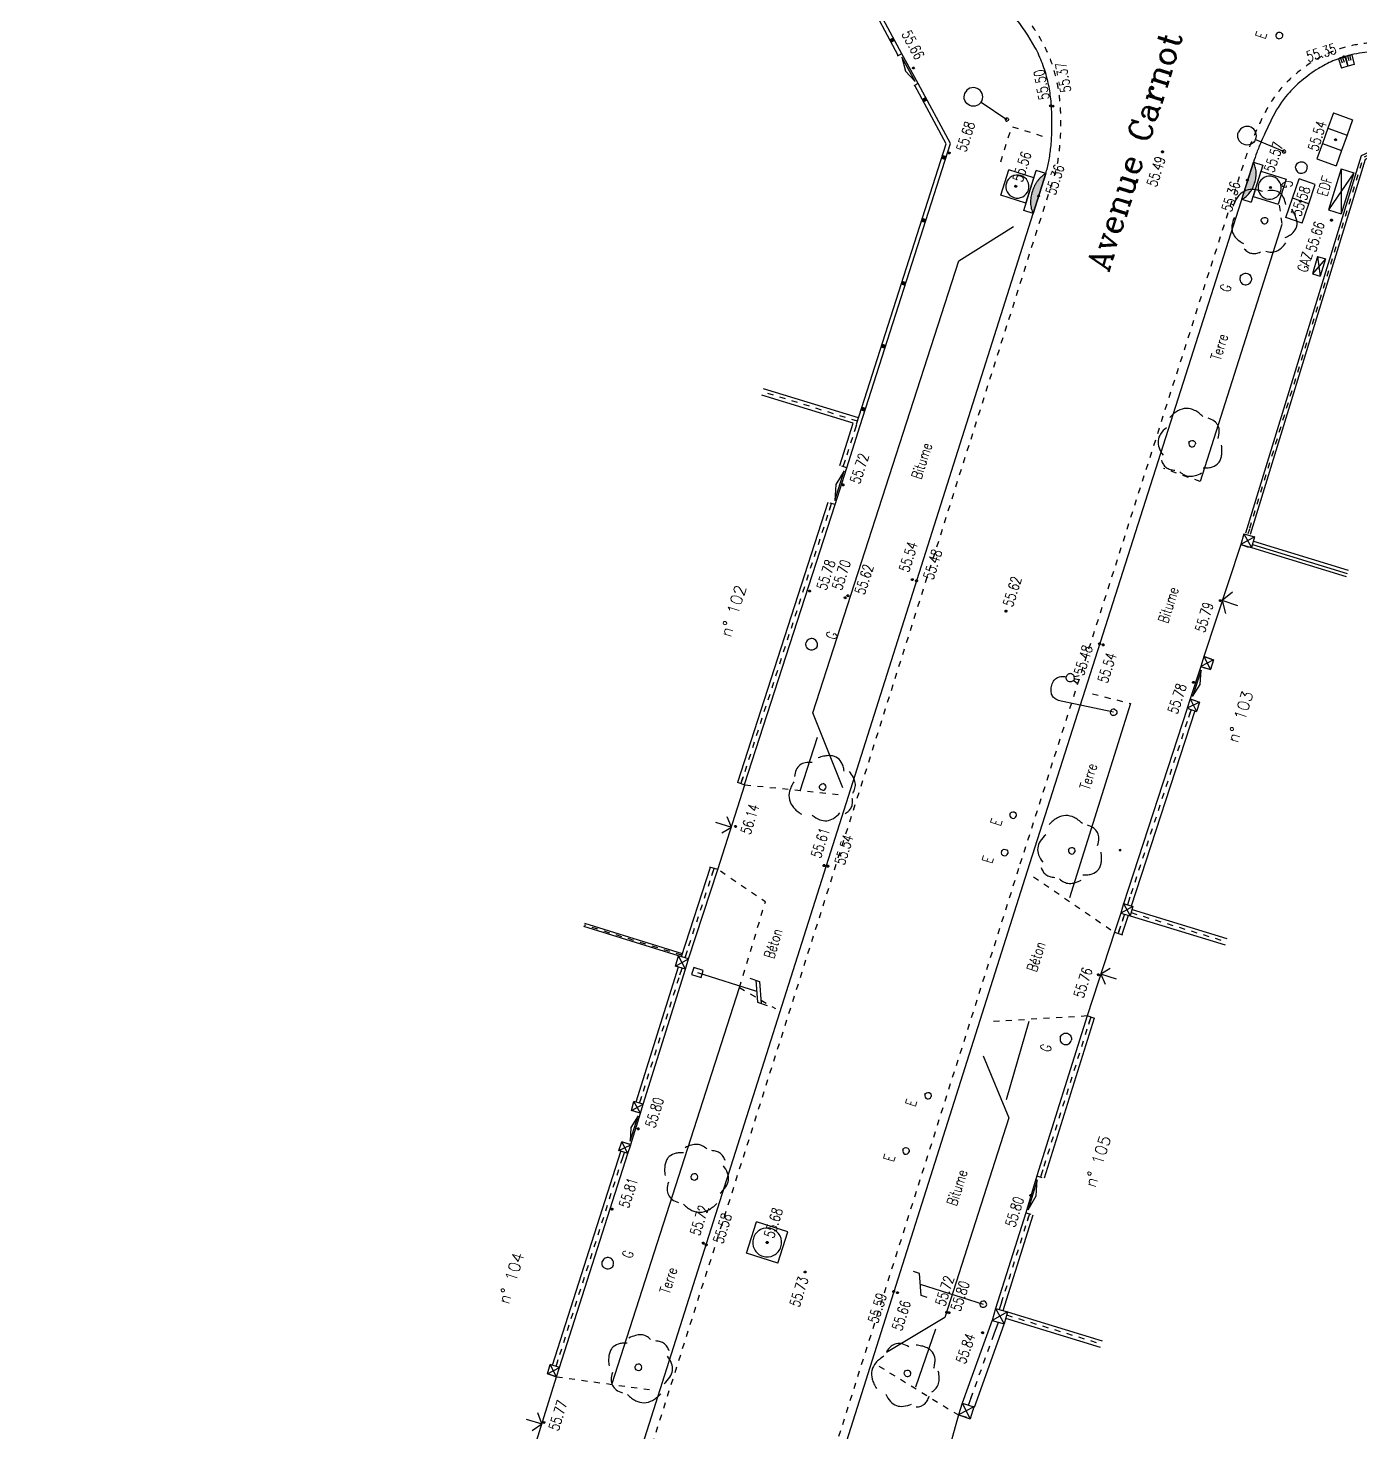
# Model space of a CAD drawing. Extents: x 661843 to 662062, y 6866352 to 6866909.
# Drawn here: x 661880.6 to 661920.9, y 6866502.56 to 6866545.06 of the extents above; entities that cross this region are included whole.
import ezdxf
from ezdxf.enums import TextEntityAlignment as Align

# ---------------------------------------------------------------- set-up
doc = ezdxf.new("R2010")
doc.units = 0
for name, pattern in [('CONTINU', [0]), ('JSI_TCO', [1, 0.5, 0.5]), ('JSI_TIC', [0.2, 0.08, 0.01, -0.1, 0.01])]:
    doc.linetypes.add(name, pattern=pattern)
doc.layers.get('0').update_dxf_attribs({"linetype": 'CONTINUOUS'})
for name, color, linetype in [('ALTI', 140, 'CONTINUOUS'), ('BORDURE', 7, 'CONTINU'), ('GEO_ALTI-PIC', 7, 'CONTINUOUS'), ('GEO_ALTICOT', 7, 'CONTINUOUS'), ('LIMITE', 7, 'CONTINUOUS'), ('OBJASS', 22, 'CONTINUOUS'), ('OBJDIVERS', 104, 'CONTINUOUS'), ('OBJEAU', 4, 'CONTINUOUS'), ('OBJEDF', 240, 'CONTINUOUS'), ('OBJEP', 220, 'CONTINUOUS'), ('OBJGAZ', 30, 'CONTINUOUS'), ('OBJTELECOM', 3, 'CONTINUOUS'), ('SIGNAL', 6, 'CONTINUOUS'), ('TEXTE', 7, 'CONTINUOUS'), ('VEGETATION', 3, 'CONTINUOUS'), ('VOIRIE', 7, 'CONTINUOUS')]:
    doc.layers.add(name, color=color, linetype=linetype)
doc.styles.add('5-2', font='romand.shx', dxfattribs={"height": 0.35})
doc.styles.add('7-2', font='romanc.shx', dxfattribs={"height": 0.7})
doc.styles.add('ROMANS', font='romans.shx', dxfattribs={"width": 0.95, "oblique": 13.5, "height": 5})
doc.styles.get("Standard").update_dxf_attribs({"font": 'romans.shx'})
doc.linetypes.add('JSI_MUD', pattern='A,0.0001,[130,jsi_form.shx,S=0.5,R=0,X=0.875,Y=0],-0.75', length=0.7501)
doc.linetypes.add('JSI_MUG', pattern='A,0.0001,[130,jsi_form.shx,S=0.5,R=0,X=-0.125,Y=0],-0.75', length=0.7501)
doc.linetypes.add('JSI_MUR', pattern='A,1e-06,-0.5,[130,jsi_form.shx,S=0.7,R=315,X=0.05,Y=0],-0.5', length=1.000001)

# ---------------------------------------------------------------- blocks, each defined once
blk = doc.blocks.new('PTTOPO')
at = {"color": 0, "const_width": 0.04}
blk.add_lwpolyline([(0, 0.02, 1), (0, -0.02, 1)], format="xyb", close=True, dxfattribs=at)
at = {"color": 0}
blk.add_point((0, 0), dxfattribs=at)
at = {"layer": 'GEO_ALTICOT', "style": 'ROMANS', "oblique": 13.5, "width": 0.95}
blk.add_attdef('ALT', text='', height=0.28, dxfattribs=at).set_placement((0.1, -0.1), align=Align.TOP_LEFT)
blk = doc.blocks.new('$B_200')
at = {"color": 0, "linetype": 'BYBLOCK', "flags": 128}
for points in [[(0, -0.5, -0.414214), (-0.5, 0, -0.414214), (0, 0.5)], [(0, -0.5, 0.414214), (0.5, 0, 0.414214), (0, 0.5)]]:
    blk.add_lwpolyline(points, format="xyb", dxfattribs=at)
blk = doc.blocks.new('$B_220')
at = {"color": 0, "linetype": 'BYBLOCK', "flags": 128}
for points in [[(0.297, 0.272, 0.039633), (0.273, 0.344, 0.053426), (0.241, 0.401, 0.147584), (0.154, 0.47, 0.071882), (0.099, 0.483, 0.058066), (0.036, 0.48, 0.043501), (-0.035, 0.463, 0.032041), (-0.113, 0.431)], [(-0.195, 0.351, 0.077685), (-0.303, 0.336, 0.115926), (-0.379, 0.292, 0.119307), (-0.426, 0.217, 0.082378), (-0.441, 0.113)], [(0.461, -0.046, 0.087593), (0.487, 0.033, 0.096392), (0.482, 0.113, 0.080457), (0.446, 0.192, 0.056881), (0.379, 0.272)], [(-0.441, 0.033, 0.03619), (-0.474, -0.044, 0.046233), (-0.492, -0.116, 0.121403), (-0.482, -0.245, 0.119181), (-0.41, -0.354, 0.044648), (-0.351, -0.401, 0.034835), (-0.277, -0.443)], [(0.379, -0.364, 0.076898), (0.431, -0.319, 0.090424), (0.461, -0.265, 0.083207), (0.472, -0.2, 0.062964), (0.461, -0.126)], [(-0.113, -0.443, 0.078382), (0.005, -0.498, 0.113914), (0.113, -0.503, 0.115194), (0.21, -0.458, 0.080222), (0.297, -0.364)]]:
    blk.add_lwpolyline(points, format="xyb", dxfattribs=at)
blk = doc.blocks.new('$B_100')
at = {"color": 0, "linetype": 'BYBLOCK', "flags": 128}
for points in [[(0, 0.625, -0.4142136), (-0.1875, 0.8125, -0.4142136), (0, 1)], [(0, 0.625, 0.4142136), (0.1875, 0.8125, 0.4142136), (0, 1)]]:
    blk.add_lwpolyline(points, format="xyb", dxfattribs=at)
blk.add_lwpolyline([(0, 0.625), (0, 0)], dxfattribs=at)
blk = doc.blocks.new('$B_136')
at = {"color": 0, "linetype": 'BYBLOCK', "flags": 128}
for points in [[(-0.156, 0.844), (-0.156, 0.938), (0.156, 1.062), (0.156, 1.156)], [(0, 0), (0, 1)]]:
    blk.add_lwpolyline(points, dxfattribs=at)
blk = doc.blocks.new('$B_030')
at = {"color": 0, "linetype": 'BYBLOCK', "flags": 128}
for points in [[(0, 0), (0, 1)], [(0, 1), (1, 1)], [(0, 1), (1, 0)], [(0, 0), (1, 1)], [(1, 0), (1, 1)], [(0, 0), (1, 0)]]:
    blk.add_lwpolyline(points, dxfattribs=at)
blk = doc.blocks.new('$B_130')
at = {"color": 0, "linetype": 'BYBLOCK', "flags": 128}
for points in [[(0, 0), (0, 0.812, -0.08), (0.012, 0.895, -0.117647), (0.047, 0.953, -0.117647), (0.105, 0.988, -0.08), (0.188, 1, -0.08), (0.27, 0.988, -0.117647), (0.328, 0.953, -0.117647), (0.363, 0.895, -0.08), (0.375, 0.812)], [(0.375, 0.688, -0.414214), (0.312, 0.75, -0.414214), (0.375, 0.812)], [(0.375, 0.688, 0.414214), (0.438, 0.75, 0.414214), (0.375, 0.812)]]:
    blk.add_lwpolyline(points, format="xyb", dxfattribs=at)
for points in [[(0.344, 0.688), (0.312, 0.625)], [(0.375, 0.688), (0.375, 0.625)], [(0.406, 0.688), (0.438, 0.625)]]:
    blk.add_lwpolyline(points, dxfattribs=at)
blk = doc.blocks.new('$B_137')
at = {"color": 0, "linetype": 'BYBLOCK', "flags": 128}
for points in [[(-0.156, 0.875), (0.156, 1), (0.156, 1.156)], [(-0.156, 0.781), (-0.156, 0.938), (0.156, 1.062)], [(0, 0), (0, 0.938)]]:
    blk.add_lwpolyline(points, dxfattribs=at)
blk.add_lwpolyline([(-0.055, -0.075), (0.055, -0.075), (0.055, 0.075), (-0.055, 0.075)], close=True)
blk = doc.blocks.new('$B_021')
at = {"color": 0, "linetype": 'BYBLOCK', "flags": 128}
for points in [[(0, 0), (0, 1)], [(0, 1), (1, 1)], [(0, 0), (1, 0)], [(0.34, 0), (0.34, 0.5)], [(0.66, 0), (0.66, 0.5)], [(1, 0), (1, 1)]]:
    blk.add_lwpolyline(points, dxfattribs=at)
blk = doc.blocks.new('$B_001')
at = {"color": 0, "linetype": 'BYBLOCK', "flags": 128}
for points in [[(0, 0), (0, 1)], [(0, 1), (1, 1)], [(1, 0), (1, 1)], [(0, 0), (1, 0)]]:
    blk.add_lwpolyline(points, dxfattribs=at)
blk = doc.blocks.new('$B_020')
at = {"color": 0, "linetype": 'BYBLOCK', "flags": 128}
for points in [[(0, 0), (0, 1)], [(0, 1), (1, 1)], [(1, 0), (1, 1)], [(0, 0), (1, 0)]]:
    blk.add_lwpolyline(points, dxfattribs=at)
for points in [[(0.5, 0.0625, -0.4142136), (0.0625, 0.5, -0.4142136), (0.5, 0.9375)], [(0.5, 0.0625, 0.4142136), (0.9375, 0.5, 0.4142136), (0.5, 0.9375)]]:
    blk.add_lwpolyline(points, format="xyb", dxfattribs=at)
blk = doc.blocks.new('$B_022')
at = {"linetype": 'CONTINUOUS'}
blk.add_hatch(color=0, dxfattribs=at).paths.add_polyline_path([(0, 0, -0.003152), (0.012, 0.046, -0.003339), (0.024, 0.091, -0.003542), (0.036, 0.134, -0.003763), (0.049, 0.176, -0.004003), (0.062, 0.216, -0.004264), (0.075, 0.255, -0.004549), (0.088, 0.292, -0.00486), (0.102, 0.328, -0.005201), (0.115, 0.363, -0.005573), (0.129, 0.396, -0.005981), (0.144, 0.427, -0.006428), (0.158, 0.457, -0.006917), (0.173, 0.486, -0.007452), (0.188, 0.513, -0.008037), (0.203, 0.538, -0.008675), (0.219, 0.562, -0.009368), (0.234, 0.585, -0.010119), (0.25, 0.606, -0.010926), (0.267, 0.626, -0.011786), (0.283, 0.645, -0.012694), (0.3, 0.661, -0.013638), (0.317, 0.677, -0.0146), (0.334, 0.691, -0.015558), (0.352, 0.703, -0.016481), (0.369, 0.714, -0.017333), (0.387, 0.724, -0.018074), (0.405, 0.732, -0.018665), (0.424, 0.738, -0.038382), (0.461, 0.747, -0.038235), (0.5, 0.75, -0.038235), (0.539, 0.747, -0.038382), (0.576, 0.738, -0.018665), (0.595, 0.732, -0.018074), (0.613, 0.724, -0.017333), (0.631, 0.714, -0.016481), (0.648, 0.703, -0.015558), (0.666, 0.691, -0.0146), (0.683, 0.677, -0.013638), (0.7, 0.661, -0.012694), (0.717, 0.645, -0.011786), (0.733, 0.626, -0.010926), (0.75, 0.606, -0.010119), (0.766, 0.585, -0.009368), (0.781, 0.562, -0.008675), (0.797, 0.538, -0.008037), (0.812, 0.513, -0.007452), (0.827, 0.486, -0.006917), (0.842, 0.457, -0.006428), (0.856, 0.427, -0.005981), (0.871, 0.396, -0.005573), (0.885, 0.363, -0.005201), (0.898, 0.328, -0.00486), (0.912, 0.292, -0.004549), (0.925, 0.255, -0.004264), (0.938, 0.216, -0.004003), (0.951, 0.176, -0.003763), (0.964, 0.134, -0.003542), (0.976, 0.091, -0.003339), (0.988, 0.046, -0.003152), (1, 0)])
at = {"color": 0, "linetype": 'BYBLOCK', "flags": 128}
for points in [[(0, 0), (0, 1)], [(0, 1), (1, 1)], [(1, 0), (1, 1)]]:
    blk.add_lwpolyline(points, dxfattribs=at)
blk.add_lwpolyline([(0, 0, -0.03104), (0.102, 0.328, -0.02309), (0.158, 0.457, -0.030952), (0.219, 0.562, -0.042061), (0.283, 0.645, -0.056471), (0.352, 0.703, -0.151134), (0.5, 0.75, -0.151134), (0.648, 0.703, -0.056471), (0.717, 0.645, -0.042061), (0.781, 0.562, -0.030952), (0.842, 0.457, -0.02309), (0.898, 0.328, -0.03104), (1, 0)], format="xyb", close=True, dxfattribs=at)
blk = doc.blocks.new('$B_028')
at = {"color": 0, "linetype": 'BYBLOCK', "flags": 128}
for points in [[(0, 0.5), (0, -0.5), (0.094, -0.062)], [(-0.5, -0.5), (-0.5, 0)], [(0.5, 0), (0.5, -0.5)], [(-0.094, -0.062), (0, -0.5)], [(-0.5, -0.5), (0.5, -0.5)]]:
    blk.add_lwpolyline(points, dxfattribs=at)
blk = doc.blocks.new('$B_027')
at = {"color": 0, "linetype": 'BYBLOCK', "flags": 128}
for points in [[(-0.5, -0.5), (0.5, -0.5), (0.5, -0.188)], [(-0.5, -0.5), (-0.5, -0.188)]]:
    blk.add_lwpolyline(points, dxfattribs=at)
blk.add_lwpolyline([(-0.406, -0.406), (0.406, -0.406), (0, -0.188)], close=True, dxfattribs=at)
blk = doc.blocks.new('$B_210')
at = {"linetype": 'CONTINUOUS'}
blk.add_hatch(color=0, dxfattribs=at).paths.add_polyline_path([(0, -0.5, -1), (0, 0.5, -1)])
at = {"color": 0, "linetype": 'BYBLOCK', "flags": 128}
blk.add_lwpolyline([(0, -0.5, -1), (0, 0.5, -1)], format="xyb", close=True, dxfattribs=at)
blk = doc.blocks.new('GEOCARR1')
at = {"const_width": 1}
blk.add_lwpolyline([(0, 0), (0, 1)], dxfattribs=at)

msp = doc.modelspace()

# ---------------------------------------------------------------- linework, layer by layer
at = {"layer": 'BORDURE', "linetype": 'JSI_TCO', "ltscale": 2, "elevation": 57.333, "flags": 128}
for points in [[(661873.284, 6866420.403), (661876.968, 6866432.104), (661884.421, 6866455.611), (661886.063, 6866460.763), (661891.968, 6866479.359), (661905.43, 6866521.805), (661911.016, 6866539.446), (661911.398, 6866540.649, 0.028949), (661911.49, 6866541.018, 0.022625), (661911.552, 6866541.445, 0.017901), (661911.582, 6866541.928, 0.01438), (661911.581, 6866542.468, 0.023859), (661911.543, 6866542.974, 0.026093), (661911.459, 6866543.452, 0.033463), (661911.298, 6866543.982, 0.035211), (661911.071, 6866544.473, 0.044825), (661910.434, 6866545.419, 0.031728), (661909.86, 6866546.04, 0.020083), (661909.5, 6866546.357, 0.025489), (661909.157, 6866546.608, 0.032621), (661908.83, 6866546.794, 0.041564), (661908.52, 6866546.914), (661890.814, 6866552.024)], [(661921.949, 6866544.347, 0.036392), (661921.223, 6866544.337, 0.042458), (661920.561, 6866544.223, 0.036624), (661920.087, 6866544.06, 0.038225), (661919.652, 6866543.832, 0.035129), (661919.141, 6866543.463, 0.040111), (661918.72, 6866543.05, 0.062425), (661918.281, 6866542.393, 0.014548), (661917.919, 6866541.62, 0.010366), (661917.784, 6866541.288, 0.013604), (661917.68, 6866540.993), (661910.834, 6866519.531)]]:
    msp.add_lwpolyline(points, format="xyb", dxfattribs=at)
for points in [[(661905.262, 6866522.056), (661904.345, 6866524.322), (661908.765, 6866538.005), (661910.427, 6866539.048)], [(661918.545, 6866539.107), (661916.074, 6866531.327)], [(661913.958, 6866524.613), (661912.113, 6866518.727)], [(661903.969, 6866521.965), (661904.491, 6866523.586)], [(661910.834, 6866519.531), (661893.713, 6866465.482), (661881.4, 6866426.672)], [(661898.269, 6866503.997), (661902.126, 6866516.012)], [(661910.881, 6866514.978), (661910.198, 6866512.615)], [(661909.509, 6866513.942), (661910.285, 6866512.067), (661908.349, 6866506.027), (661906.575, 6866504.958)], [(661908.063, 6866505.671), (661907.458, 6866503.912)]]:
    msp.add_lwpolyline(points, dxfattribs=at)
at = {"layer": 'LIMITE', "linetype": 'JSI_MUD', "ltscale": 0.22}
for p, q in [((661905.611, 6866532.848, 113.044), (661905.678, 6866533.058, 113.046)), ((661904.851, 6866530.457, 113.053), (661904.918, 6866530.666, 113.053)), ((661900.329, 6866516.391, 113.159), (661900.395, 6866516.6, 113.161)), ((661898.579, 6866510.808, 113.133), (661898.646, 6866511.018, 113.133))]:
    msp.add_line(p, q, dxfattribs=at)
at = {"layer": 'LIMITE', "linetype": 'JSI_MUG', "ltscale": 0.22}
for p, q in [((661905.269, 6866531.78, 113.034), (661905.336, 6866531.989, 113.036)), ((661902.181, 6866522.193, 113.034), (661902.248, 6866522.402, 113.034)), ((661899.108, 6866512.514, 113.129), (661899.174, 6866512.724, 113.131)), ((661896.58, 6866504.542, 113.123), (661896.647, 6866504.752, 113.123))]:
    msp.add_line(p, q, dxfattribs=at)
at = {"layer": 'LIMITE', "linetype": 'JSI_MUD', "ltscale": 0.15}
msp.add_line((661917.559, 6866529.887, 113.274), (661917.515, 6866529.744, 113.278), dxfattribs=at)
at = {"layer": 'LIMITE', "linetype": 'JSI_MUG', "ltscale": 0.25}
msp.add_line((661915.795, 6866524.425, 113.052), (661915.718, 6866524.187, 113.054), dxfattribs=at)
at = {"layer": 'LIMITE', "linetype": 'JSI_MUD', "ltscale": 0.23}
for p, q in [((661901.293, 6866519.4, 113.089), (661901.364, 6866519.619, 113.086)), ((661913.659, 6866517.868, 113.101), (661913.588, 6866517.65, 113.093)), ((661911.308, 6866510.495, 113.137), (661911.239, 6866510.275, 113.138)), ((661910.057, 6866506.481, 113.169), (661909.988, 6866506.262, 113.171))]:
    msp.add_line(p, q, dxfattribs=at)
at = {"layer": 'LIMITE', "linetype": 'JSI_MUD', "ltscale": 0.25}
msp.add_line((661913.945, 6866518.748, 113.103), (661913.868, 6866518.51, 113.106), dxfattribs=at)
at = {"layer": 'LIMITE', "linetype": 'JSI_MUG', "ltscale": 0.23}
for p, q in [((661913.778, 6866518.231, 113.114), (661913.706, 6866518.012, 113.106)), ((661900.483, 6866516.911, 113.126), (661900.554, 6866517.13, 113.123)), ((661912.759, 6866515.115, 113.096), (661912.69, 6866514.896, 113.098)), ((661910.902, 6866509.16, 113.143), (661910.833, 6866508.941, 113.145))]:
    msp.add_line(p, q, dxfattribs=at)
at = {"layer": 'LIMITE', "linetype": 'JSI_MUG', "ltscale": 0.38}
msp.add_line((661909.955, 6866505.872, 113.181), (661909.826, 6866505.515, 113.179), dxfattribs=at)
at = {"layer": 'LIMITE', "linetype": 'JSI_MUD', "ltscale": 0.38}
msp.add_line((661909.178, 6866503.72, 113.168), (661909.049, 6866503.362, 113.166), dxfattribs=at)
at = {"layer": 'LIMITE', "linetype": 'CONTINUOUS', "ltscale": 2, "elevation": 57.333, "flags": 128}
for points in [[(661907.041, 6866544.28), (661906.057, 6866546.125), (661905.808, 6866546.225)], [(661905.783, 6866533.024), (661908.512, 6866541.56), (661907.539, 6866543.379)]]:
    msp.add_lwpolyline(points, dxfattribs=at)
at = {"layer": 'LIMITE', "ltscale": 2, "elevation": 57.333, "flags": 128}
for points in [[(661906.935, 6866544.224), (661905.972, 6866546.03), (661905.763, 6866546.114)], [(661905.669, 6866533.061), (661908.383, 6866541.548), (661907.433, 6866543.322)]]:
    msp.add_lwpolyline(points, dxfattribs=at)
at = {"layer": 'LIMITE', "linetype": 'JSI_TCO', "ltscale": 2, "elevation": 57.333, "flags": 128}
for points in [[(661924.734, 6866541.957), (661923.473, 6866542.353), (661920.942, 6866541.187), (661917.443, 6866529.766)], [(661924.689, 6866541.814), (661923.483, 6866542.193), (661921.066, 6866541.079), (661917.587, 6866529.722)], [(661905.164, 6866531.813), (661905.574, 6866533.091)], [(661905.374, 6866531.746), (661905.783, 6866533.024)], [(661902.076, 6866522.227), (661904.814, 6866530.7)], [(661902.285, 6866522.159), (661905.023, 6866530.632)], [(661915.676, 6866524.463), (661913.749, 6866518.549)], [(661915.914, 6866524.386), (661913.986, 6866518.471)], [(661900.374, 6866516.947), (661901.255, 6866519.654)], [(661900.592, 6866516.876), (661901.474, 6866519.583)], [(661913.668, 6866518.267), (661913.478, 6866517.686)], [(661913.887, 6866518.195), (661913.697, 6866517.614)], [(661899.003, 6866512.547), (661900.29, 6866516.634)], [(661899.213, 6866512.481), (661900.5, 6866516.567)], [(661912.649, 6866515.15), (661911.129, 6866510.31)], [(661912.868, 6866515.081), (661911.348, 6866510.241)], [(661896.475, 6866504.576), (661898.541, 6866511.051)], [(661896.685, 6866504.509), (661898.75, 6866510.984)], [(661910.793, 6866509.195), (661909.878, 6866506.296)], [(661911.012, 6866509.125), (661910.097, 6866506.227)], [(661909.776, 6866505.937), (661908.87, 6866503.427)], [(661910.134, 6866505.808), (661909.228, 6866503.298)]]:
    msp.add_lwpolyline(points, dxfattribs=at)
at = {"layer": 'LIMITE', "linetype": 'JSI_TIC', "ltscale": 2, "elevation": 57.333, "flags": 128}
for points in [[(661924.711, 6866541.885), (661923.478, 6866542.273), (661921.004, 6866541.133), (661917.515, 6866529.744)], [(661905.698, 6866533.157), (661902.832, 6866534.043)], [(661905.269, 6866531.78), (661905.678, 6866533.058)], [(661902.181, 6866522.193), (661904.918, 6866530.666)], [(661915.795, 6866524.425), (661913.868, 6866518.51)], [(661900.483, 6866516.911), (661901.364, 6866519.619)], [(661913.778, 6866518.231), (661913.588, 6866517.65)], [(661913.983, 6866518.279), (661916.852, 6866517.402)], [(661900.387, 6866516.988), (661897.433, 6866517.902)], [(661899.108, 6866512.514), (661900.395, 6866516.6)], [(661912.759, 6866515.115), (661911.239, 6866510.275)], [(661896.58, 6866504.542), (661898.646, 6866511.018)], [(661910.902, 6866509.16), (661909.988, 6866506.262)], [(661909.955, 6866505.872), (661909.049, 6866503.362)], [(661910.208, 6866506.099), (661913.077, 6866505.222)]]:
    msp.add_lwpolyline(points, dxfattribs=at)
at = {"layer": 'LIMITE', "elevation": 57.333, "flags": 128}
for points in [[(661905.574, 6866533.091), (661902.803, 6866533.947)], [(661905.728, 6866533.252), (661902.862, 6866534.138)], [(661917.622, 6866529.327), (661920.491, 6866528.451)], [(661917.68, 6866529.519), (661920.549, 6866528.642)], [(661913.954, 6866518.183), (661916.823, 6866517.306)], [(661914.012, 6866518.374), (661916.881, 6866517.497)], [(661900.284, 6866516.968), (661897.418, 6866517.854)], [(661900.403, 6866517.036), (661897.448, 6866517.95)], [(661910.179, 6866506.003), (661913.048, 6866505.126)], [(661910.237, 6866506.194), (661913.106, 6866505.318)]]:
    msp.add_lwpolyline(points, dxfattribs=at)
at = {"layer": 'LIMITE', "linetype": 'JSI_MUR', "ltscale": 0.2, "elevation": 57.333, "flags": 128}
msp.add_lwpolyline([(661917.651, 6866529.423), (661920.52, 6866528.546)], dxfattribs=at)
at = {"layer": 'VOIRIE', "linetype": 'JSI_TIC', "ltscale": 2, "elevation": 57.333, "flags": 128}
for points in [[(661873.542, 6866420.322), (661877.226, 6866432.022), (661884.678, 6866455.529), (661886.321, 6866460.681), (661892.226, 6866479.277), (661905.688, 6866521.724), (661911.273, 6866539.365), (661911.655, 6866540.567, 0.028529), (661911.754, 6866540.958, 0.022609), (661911.819, 6866541.407, 0.018086), (661911.852, 6866541.913, 0.014656), (661911.851, 6866542.476, 0.023976), (661911.811, 6866543.009, 0.026092), (661911.721, 6866543.513, 0.033534), (661911.55, 6866544.079, 0.035162), (661911.308, 6866544.603, 0.044895), (661910.643, 6866545.59, 0.031859), (661910.046, 6866546.235, 0.020254), (661909.668, 6866546.568, 0.025386), (661909.305, 6866546.834, 0.03313), (661908.943, 6866547.04, 0.041214), (661908.595, 6866547.174), (661890.889, 6866552.284)], [(661921.964, 6866544.617, 0.036573), (661921.196, 6866544.606, 0.042288), (661920.492, 6866544.484, 0.03672), (661919.979, 6866544.307, 0.038204), (661919.509, 6866544.061, 0.035308), (661918.965, 6866543.668, 0.039974), (661918.516, 6866543.226, 0.062407), (661918.039, 6866542.514, 0.0147), (661917.668, 6866541.721, 0.010379), (661917.53, 6866541.38, 0.01351), (661917.423, 6866541.075), (661910.577, 6866519.613)]]:
    msp.add_lwpolyline(points, format="xyb", dxfattribs=at)
for points in [[(661910.034, 6866541.004), (661910.374, 6866542.075), (661911.395, 6866541.751)], [(661918.462, 6866539.691), (661918.545, 6866539.107)], [(661916.074, 6866531.327), (661914.963, 6866531.724)], [(661912.812, 6866524.903), (661913.958, 6866524.613)], [(661902.295, 6866522.15), (661905.198, 6866521.848)], [(661910.576, 6866519.613), (661893.455, 6866465.563), (661881.143, 6866426.754)], [(661902.131, 6866516.008), (661902.915, 6866518.605), (661901.474, 6866519.583)], [(661911.027, 6866519.364), (661913.478, 6866517.686)], [(661902.126, 6866516.012), (661903.219, 6866515.379)], [(661912.649, 6866515.15), (661909.646, 6866514.971)], [(661906.351, 6866504.551), (661908.756, 6866503.071)], [(661896.597, 6866504.229), (661899.484, 6866503.828)]]:
    msp.add_lwpolyline(points, dxfattribs=at)

# ---------------------------------------------------------------- block references
at = {"layer": 'ALTI', "linetype": 'CONTINUOUS'}
for p, xscale, yscale, rotation in [((661920.424, 6866544.191, 57.333), 0.060000000082958, 0.060000000082958, 197.1141468916674), ((661907.394, 6866543.848, 57.333), 0.0600000001987634, 0.0600000001987634, 118.1462699554946), ((661911.543, 6866542.705, 57.333), 0.0599999998859803, 0.0599999998859803, 94.12555716700246), ((661911.613, 6866542.691, 57.333), 0.060000000021863, 0.060000000021863, 93.92784695313199), ((661920.168, 6866541.675, 57.333), 0.0599999998714026, 0.0599999998714026, 252.9674228571953), ((661908.479, 6866541.275, 57.333), 0.0599999995971395, 0.0599999995971395, 72.26792389481471), ((661914.928, 6866541.309, 57.333), 0.0600000002976331, 0.0600000002976331, 252.3068464755164), ((661910.49, 6866540.266, 57.333), 0.0600000004262072, 0.0600000004262072, 72.38652341682277), ((661917.498, 6866540.453, 57.333), 0.0600000002976331, 0.0600000002976331, 252.3068464755164), ((661918.2, 6866540.23, 57.333), 0.0599999997870619, 0.0599999997870619, 278.096788251434), ((661911.185, 6866539.972, 57.333), 0.0600000004262072, 0.0600000004262072, 72.38652341682277), ((661919.106, 6866539.814, 57.333), 0.0599999997870619, 0.0599999997870619, 278.096788251434), ((661920.042, 6866539.242, 57.333), 0.0599999998714026, 0.0599999998714026, 252.9674228571953), ((661905.266, 6866531.228, 57.333), 0.0600000002149015, 0.0600000002149015, 72.2436258641814), ((661907.359, 6866528.358, 57.333), 0.0599999995633482, 0.0599999995633482, 72.4311695562437), ((661907.486, 6866528.323, 57.333), 0.0599999995633482, 0.0599999995633482, 72.4311695562437), ((661904.251, 6866528.012, 57.333), 0.0599999997362421, 0.0599999997362421, 72.09331312780985), ((661905.407, 6866527.872, 57.333), 0.0600000001104589, 0.0600000001104589, 72.09740824234822), ((661905.326, 6866527.812, 57.333), 0.0600000001104589, 0.0600000001104589, 72.09740824234822), ((661916.68, 6866527.723, 57.333), 0.0599999998714026, 0.0599999998714026, 252.9674228571953), ((661910.195, 6866527.403, 57.333), 0.0599999995633482, 0.0599999995633482, 72.4311695562437), ((661913.027, 6866526.415, 57.333), 0.0600000002976331, 0.0600000002976331, 252.3068464755164), ((661913.138, 6866526.382, 57.333), 0.0600000002976331, 0.0600000002976331, 252.3068464755164), ((661915.87, 6866525.249, 57.333), 0.0600000000551888, 0.0600000000551888, 251.9505453651517), ((661902.011, 6866520.89, 57.333), 0.0600000001240068, 0.0600000001240068, 354.076956990792), ((661904.692, 6866519.702, 57.333), 0.0599999997482003, 0.0599999997482003, 72.40329474870799), ((661904.801, 6866519.686, 57.333), 0.0599999997482003, 0.0599999997482003, 72.40329474870799), ((661912.989, 6866516.399, 57.333), 0.0599999999807695, 0.0599999999807695, 183.4151394291709), ((661899.066, 6866511.732, 57.333), 0.0600000004145527, 0.0600000004145527, 72.51023560830119), ((661910.945, 6866509.72, 57.333), 0.059999999995884, 0.059999999995884, 252.4838718049782), ((661898.272, 6866509.303, 57.333), 0.0600000001164685, 0.0600000001164685, 72.30554487716894), ((661901.033, 6866508.274, 57.333), 0.0599999997482003, 0.0599999997482003, 72.40329474870799), ((661901.122, 6866508.223, 57.333), 0.0599999997482003, 0.0599999997482003, 72.40329474870799), ((661902.969, 6866508.294, 57.333), 0.0599999998009664, 0.0599999998009664, 72.40320927811705), ((661904.117, 6866507.399, 57.333), 0.0600000002881828, 0.0600000002881828, 252.4233613286478), ((661906.796, 6866506.807, 57.333), 0.0600000002881828, 0.0600000002881828, 252.4233613286478), ((661906.91, 6866506.775, 57.333), 0.0600000002881828, 0.0600000002881828, 252.4233613286478), ((661908.399, 6866506.182, 57.333), 0.059999999939441, 0.059999999939441, 252.2327321622319), ((661908.467, 6866506.166, 57.333), 0.059999999939441, 0.059999999939441, 252.2327321622319), ((661909.486, 6866505.562, 57.333), 0.0599999996193372, 0.0599999996193372, 250.1558641718485), ((661896.212, 6866502.844, 57.333), 0.0600000000236974, 0.0600000000236974, 352.0998468748613)]:
    msp.add_blockref('$B_210', p, dxfattribs=dict(at, xscale=xscale, yscale=yscale, rotation=rotation))
at = {"layer": 'GEO_ALTI-PIC'}
msp.add_blockref('PTTOPO', (661913.647, 6866520.17, 55.734), dxfattribs=at)
at = {"layer": 'LIMITE', "ltscale": 2}
for p, xscale, yscale, zscale, rotation in [((661906.806, 6866544.721, 57.333), 0.1199999996113124, 0.1199999996113124, 0.1199999996113124, 118.0754174145068), ((661907.786, 6866542.917, 57.333), 0.1199999996312525, 0.1199999996312525, 0.1199999996312525, 118.1462702142691), ((661908.372, 6866541.121, 57.333), 0.1199999998331622, 0.1199999998331622, 0.1199999998331622, 72.26792440085173), ((661907.763, 6866539.216, 57.333), 0.1199999998331622, 0.1199999998331622, 0.1199999998331622, 72.26792440085173), ((661907.154, 6866537.311, 57.333), 0.1199999998331622, 0.1199999998331622, 0.1199999998331622, 72.26792440085173), ((661906.545, 6866535.406, 57.333), 0.1199999998331622, 0.1199999998331622, 0.1199999998331622, 72.26792440085173), ((661905.935, 6866533.501, 57.333), 0.1199999998331622, 0.1199999998331622, 0.1199999998331622, 72.26792440085173)]:
    msp.add_blockref('GEOCARR1', p, dxfattribs=dict(at, xscale=xscale, yscale=yscale, zscale=zscale, rotation=rotation))
at = {"layer": 'LIMITE', "linetype": 'CONTINUOUS'}
for name, p, xscale, yscale, rotation in [('$B_027', (661907.071, 6866543.709, 57.333), 1.029766852118102, 0.5000000000742785, 118.9243030954708), ('$B_027', (661904.96, 6866531.264, 57.333), 1.167978890799241, 0.5000000000742785, 72.52840206263289), ('$B_030', (661917.396, 6866529.748, 57.333), 0.3374040012470185, 0.3373999995594446, 253.2540052330379), ('$B_028', (661916.976, 6866527.648, 57.333), 3.576436607747128, 0.5000000000742785, 251.7593400898638), ('$B_030', (661916.179, 6866526.028, 57.333), 0.3136982311190079, 0.3136999999040568, 252.7130050329664), ('$B_027', (661916.165, 6866525.16, 57.333), 1.032104030666829, 0.5000000000742785, 252.0864536805657), ('$B_030', (661915.768, 6866524.746, 57.333), 0.2973522150638508, 0.2973999998145371, 251.9614831340462), ('$B_028', (661901.646, 6866520.942, 57.333), 2.694637849866684, 0.5000000000742785, 72.25943872425489), ('$B_030', (661913.752, 6866518.552, 57.333), 0.297674218141775, 0.2976999996331869, 253.6290905625669), ('$B_028', (661913.301, 6866516.34, 57.333), 2.668023407198377, 0.5000000000742785, 251.8880953363281), ('$B_030', (661900.5, 6866516.567, 57.333), 0.321852295034803, 0.3219000002286957, 73.33637624270678), ('$B_027', (661898.748, 6866511.804, 57.333), 0.9951734418775869, 0.5000000000742785, 72.9195340065818), ('$B_030', (661899.134, 6866512.206, 57.333), 0.2866787048564146, 0.2867000003780094, 73.97987609582933), ('$B_030', (661898.75, 6866510.984, 57.333), 0.2851796980622068, 0.2852000003534705, 71.43980684865598), ('$B_027', (661911.2, 6866509.68, 57.333), 1.164840332519816, 0.5000000000742785, 253.2154748695966), ('$B_030', (661909.878, 6866506.296, 57.333), 0.3735043235648461, 0.3734999997973702, 254.1804304107297), ('$B_030', (661896.597, 6866504.229, 57.333), 0.2931627021143999, 0.2931999995566383, 72.68493795653765), ('$B_028', (661895.912, 6866502.875, 57.333), 2.994082837475387, 0.5000000000742785, 72.64669175402425), ('$B_030', (661908.87, 6866503.427, 57.333), 0.3730052679280055, 0.3729999997895164, 252.2547410016406), ('$B_028', (661908.55, 6866501.389, 57.333), 3.353319771168202, 0.5000000000742785, 254.5349376902484)]:
    msp.add_blockref(name, p, dxfattribs=dict(at, xscale=xscale, yscale=yscale, rotation=rotation))
at = {"layer": 'OBJASS', "linetype": 'CONTINUOUS'}
for name, p, xscale, yscale, rotation in [('$B_020', (661910.8, 6866539.757, 57.333), 0.7999797563239214, 0.7999999995604627, 72.39096030262797), ('$B_022', (661911.016, 6866539.446, 57.333), 1.261790208038106, 0.3000000004174739, 72.3865232167948), ('$B_022', (661917.68, 6866540.993, 57.333), 1.174662785913908, 0.3000000004174739, 252.5464116430921), ('$B_020', (661917.911, 6866540.725, 57.333), 0.8000333053830089, 0.7999999995604627, 252.5494496716594)]:
    msp.add_blockref(name, p, dxfattribs=dict(at, xscale=xscale, yscale=yscale, rotation=rotation))
at = {"layer": 'OBJASS', "linetype": 'CONTINUOUS', "xscale": 0.9999874901422258, "rotation": 72.403176935284}
msp.add_blockref('$B_020', (661903.294, 6866507.666, 57.333), dxfattribs=at)
at = {"layer": 'OBJDIVERS', "linetype": 'CONTINUOUS'}
for p, xscale, yscale, rotation in [((661920.103, 6866542.489, 57.333), 0.4932902192493226, 0.6155999997941652, 250.3714368632677), ((661919.937, 6866542.024, 57.333), 0.4933846877165304, 0.6155999997941652, 250.3752458628685), ((661919.771, 6866541.559, 57.333), 0.4932902192493226, 0.6155999997941652, 250.3714368632677), ((661919.354, 6866539.735, 57.333), 0.6187312502440758, 0.516599999982448, 71.08987255661822), ((661919.154, 6866539.149, 57.333), 0.6186363797927229, 0.516599999982448, 71.08694469603276)]:
    msp.add_blockref('$B_001', p, dxfattribs=dict(at, xscale=xscale, yscale=yscale, rotation=rotation))
at = {"layer": 'OBJEAU', "linetype": 'CONTINUOUS'}
for name, p, xscale, yscale, rotation in [('$B_200', (661918.462, 6866544.833, 57.333), 0.199999999825237, 0.199999999825237, 216.3987137356068), ('$B_021', (661920.445, 6866544.19, 57.333), 0.199989199909541, 0.3000000004174739, 198.4250258453908), ('$B_021', (661920.658, 6866544.248, 57.333), 0.1998991746604962, 0.3000000004174739, 194.834415927994), ('$B_200', (661910.408, 6866521.232, 57.333), 0.1999999995840906, 0.1999999995840906, 252.3068462768255), ('$B_200', (661910.152, 6866520.099, 57.333), 0.1999999995840906, 0.1999999995840906, 252.3068462768255), ('$B_200', (661907.835, 6866512.739, 57.333), 0.2000000003804326, 0.2000000003804326, 252.4233612643368), ('$B_200', (661907.169, 6866511.067, 57.333), 0.2000000003804326, 0.2000000003804326, 252.4233612643368)]:
    msp.add_blockref(name, p, dxfattribs=dict(at, xscale=xscale, yscale=yscale, rotation=rotation))
at = {"layer": 'OBJEDF', "linetype": 'CONTINUOUS'}
for name, p, xscale, yscale, rotation in [('$B_030', (661920.338, 6866540.794, 57.333), 1.299956652751101, 0.4000000002458762, 252.9687443125479), ('$B_137', (661900.858, 6866516.463, 57.333), 2.000000000109545, 2.000000000109545, 252.5102355230147)]:
    msp.add_blockref(name, p, dxfattribs=dict(at, xscale=xscale, yscale=yscale, rotation=rotation))
at = {"layer": 'OBJEP', "linetype": 'CONTINUOUS'}
for name, xscale, yscale, rotation in [('$B_130', 2.000000000150528, 2.000000000150528, 77.95822614086732), ('$B_200', 0.1999999999809693, 0.1999999999809693, 165.7942042047986)]:
    msp.add_blockref(name, (661913.451, 6866524.342, 57.333), dxfattribs=dict(at, xscale=xscale, yscale=yscale, rotation=rotation))
at = {"layer": 'OBJGAZ', "linetype": 'CONTINUOUS'}
for name, p, xscale, yscale, rotation in [('$B_200', (661919.134, 6866540.834, 57.333), 0.350000000440067, 0.350000000440067, 278.0967882026326), ('$B_030', (661919.626, 6866538.142, 57.333), 0.5499952091417779, 0.2499999995714944, 252.9654017804174), ('$B_200', (661917.448, 6866537.459, 57.333), 0.3500000000695072, 0.3500000000695072, 252.3792360341405), ('$B_200', (661904.314, 6866526.399, 57.333), 0.3500000000503331, 0.3500000000503331, 72.09331323188418), ('$B_200', (661912.004, 6866514.458, 57.333), 0.3499999998477947, 0.3499999998477947, 252.5660364103146), ('$B_200', (661898.145, 6866507.664, 57.333), 0.3500000002598033, 0.3500000002598033, 72.30554492526821)]:
    msp.add_blockref(name, p, dxfattribs=dict(at, xscale=xscale, yscale=yscale, rotation=rotation))
at = {"layer": 'OBJTELECOM', "linetype": 'CONTINUOUS'}
for name, xscale, yscale, rotation in [('$B_136', 1.999999999675929, 1.999999999675929, 72.48387182194045), ('$B_200', 0.1999999999746006, 0.1999999999746006, 72.48387181557962)]:
    msp.add_blockref(name, (661909.511, 6866506.421, 57.333), dxfattribs=dict(at, xscale=xscale, yscale=yscale, rotation=rotation))
at = {"layer": 'SIGNAL', "linetype": 'CONTINUOUS'}
for name, p, xscale, yscale, rotation in [('$B_100', (661910.22, 6866542.289, 57.333), 1.500000000061199, 1.500000000061199, 55.94803904753851), ('$B_200', (661910.22, 6866542.289, 57.333), 0.1000000000715885, 0.1000000000715885, 207.3938403592094), ('$B_100', (661918.611, 6866541.317, 57.333), 1.500000000394724, 1.500000000394724, 66.82607133071471), ('$B_200', (661918.611, 6866541.317, 57.333), 0.1000000002036589, 0.1000000002036589, 66.82607136453632)]:
    msp.add_blockref(name, p, dxfattribs=dict(at, xscale=xscale, yscale=yscale, rotation=rotation))
at = {"layer": 'VEGETATION', "linetype": 'CONTINUOUS'}
for name, p, xscale, yscale, rotation in [('$B_220', (661918.018, 6866539.227, 57.333), 1.99999999966368, 1.99999999966368, 278.0967882238767), ('$B_200', (661918.018, 6866539.227, 57.333), 0.1999999995975525, 0.1999999995975525, 278.0967882389079), ('$B_220', (661915.826, 6866532.475, 57.333), 1.999999999564936, 1.999999999564936, 252.379236021069), ('$B_200', (661915.826, 6866532.475, 57.333), 0.2000000000699247, 0.2000000000699247, 252.3792360068955), ('$B_220', (661904.65, 6866522.084, 57.333), 2.000000000058417, 2.000000000058417, 354.0769572111516), ('$B_200', (661904.65, 6866522.084, 57.333), 0.2000000000019041, 0.2000000000019041, 354.0769571573874), ('$B_220', (661912.182, 6866520.151, 57.333), 1.999999999970292, 1.999999999970292, 252.5972079229599), ('$B_200', (661912.182, 6866520.151, 57.333), 0.1999999995631287, 0.1999999995631287, 252.5972078735138), ('$B_220', (661900.768, 6866510.274, 57.333), 2.000000000419571, 2.000000000419571, 72.20239862802586), ('$B_200', (661900.768, 6866510.274, 57.333), 0.1999999997474652, 0.1999999997474652, 72.20239862896437), ('$B_220', (661899.073, 6866504.511, 57.333), 2.000000000419571, 2.000000000419571, 72.20239862802586), ('$B_220', (661907.216, 6866504.334, 57.333), 1.999999999919456, 1.999999999919456, 328.4052438237585), ('$B_200', (661899.073, 6866504.511, 57.333), 0.1999999997474652, 0.1999999997474652, 72.20239862896437), ('$B_200', (661907.216, 6866504.334, 57.333), 0.2000000000018616, 0.2000000000018616, 328.4052438255057)]:
    msp.add_blockref(name, p, dxfattribs=dict(at, xscale=xscale, yscale=yscale, rotation=rotation))

# ---------------------------------------------------------------- texts
at = {"layer": 'ALTI', "linetype": 'CONTINUOUS', "width": 0.75}
for s, rotation, p in [('55.66', 298.1463, (661907.46, 6866544.065, 57.333)), ('55.35', 17.1141, (661920.224, 6866544.297, 57.333)), ('55.37', 100.932, (661911.997, 6866544.044, 57.333)), ('55.36', 72.3068, (661917.297, 6866540.349, 57.333)), ('55.66', 72.9674, (661919.842, 6866539.136, 57.333)), ('55.79', 72.9674, (661916.48, 6866527.617, 57.333)), ('55.48', 72.3068, (661912.826, 6866526.311, 57.333)), ('55.78', 71.9505, (661915.668, 6866525.147, 57.333)), ('55.76', 72.1564, (661912.82, 6866516.549, 57.333)), ('55.80', 72.4839, (661910.744, 6866509.616, 57.333)), ('55.72', 72.2327, (661908.634, 6866507.221, 57.333)), ('55.59', 72.4234, (661906.595, 6866506.702, 57.333)), ('55.84', 70.1559, (661909.281, 6866505.465, 57.333))]:
    msp.add_text(s, height=0.32, rotation=rotation, dxfattribs=at).set_placement(p, align=Align.RIGHT)
for s, rotation, p in [('55.50', 100.932, (661911.025, 6866543.762, 57.333)), ('55.54', 72.3068, (661913.241, 6866526.181, 57.333)), ('55.80', 72.2327, (661908.796, 6866507.164, 57.333)), ('55.66', 72.4234, (661907.014, 6866506.574, 57.333))]:
    msp.add_text(s, height=0.32, rotation=rotation, dxfattribs=at).set_placement(p, align=Align.TOP_RIGHT)
for s, rotation, p in [('55.68', 72.2679, (661908.68, 6866541.379, 57.333)), ('55.36', 72.3865, (661911.385, 6866540.076, 57.333)), ('55.72', 72.2436, (661905.467, 6866531.331, 57.333)), ('55.48', 72.4312, (661907.687, 6866528.427, 57.333)), ('55.78', 72.0933, (661904.452, 6866528.115, 57.333)), ('55.62', 72.0974, (661905.608, 6866527.975, 57.333)), ('56.14', 72.6085, (661902.153, 6866520.714, 57.333)), ('55.54', 72.4033, (661905.002, 6866519.79, 57.333)), ('55.80', 72.5102, (661899.266, 6866511.837, 57.333)), ('55.81', 72.3055, (661898.473, 6866509.407, 57.333)), ('55.58', 72.4033, (661901.323, 6866508.327, 57.333)), ('55.77', 72.6085, (661896.348, 6866502.663, 57.333))]:
    msp.add_text(s, height=0.32, rotation=rotation, dxfattribs=at).set_placement(p, align=Align.TOP_LEFT)
for s, rotation, p in [('55.54', 72.9674, (661919.75, 6866542.234, 57.333)), ('55.49', 72.3068, (661914.879, 6866541.157, 57.333)), ('55.73', 72.4234, (661904.069, 6866507.247, 57.333))]:
    msp.add_text(s, height=0.32, rotation=rotation, dxfattribs=at).set_placement(p, align=Align.MIDDLE_RIGHT)
for s, rotation, p in [('55.57', 71.1762, (661918.147, 6866540.71, 57.333)), ('55.56', 72.3865, (661910.538, 6866540.419, 57.333)), ('55.58', 71.1762, (661918.964, 6866539.38, 57.333)), ('55.62', 72.4312, (661910.243, 6866527.556, 57.333)), ('55.68', 72.4032, (661903.017, 6866508.446, 57.333))]:
    msp.add_text(s, height=0.32, rotation=rotation, dxfattribs=at).set_placement(p, align=Align.MIDDLE_LEFT)
for s, rotation, p in [('55.54', 72.4312, (661907.254, 6866528.558, 57.333)), ('55.70', 72.0974, (661905.223, 6866528.013, 57.333)), ('55.61', 72.4033, (661904.588, 6866519.902, 57.333)), ('55.72', 72.4033, (661900.929, 6866508.475, 57.333))]:
    msp.add_text(s, height=0.32, rotation=rotation, dxfattribs=at).set_placement(p)
at = {"layer": 'OBJEAU', "linetype": 'CONTINUOUS', "width": 0.75}
for rotation, p in [(72.2301, (661918.099, 6866544.888, 57.333)), (72.3068, (661910.082, 6866521.063, 57.333)), (72.3068, (661909.825, 6866519.931, 57.333)), (72.4234, (661907.508, 6866512.569, 57.333)), (72.4234, (661906.843, 6866510.898, 57.333))]:
    msp.add_text('E', height=0.32, rotation=rotation, dxfattribs=at).set_placement(p, align=Align.RIGHT)
at = {"layer": 'OBJEDF', "linetype": 'CONTINUOUS', "width": 0.75}
msp.add_text('EDF', height=0.32, rotation=72.9674, dxfattribs=at).set_placement((661919.995, 6866540.22, 57.333), align=Align.CENTER)
at = {"layer": 'OBJGAZ', "linetype": 'CONTINUOUS', "width": 0.75}
for rotation, p in [(278.0968, (661918.849, 6866540.455, 57.333)), (72.0933, (661904.736, 6866526.615, 57.333)), (72.3055, (661898.565, 6866507.882, 57.333))]:
    msp.add_text('G', height=0.32, rotation=rotation, dxfattribs=at).set_placement(p, align=Align.TOP_LEFT)
msp.add_text('GAZ', height=0.32, rotation=72.9674, dxfattribs=at).set_placement((661919.393, 6866537.926, 57.333), align=Align.CENTER)
for rotation, p in [(72.3792, (661917.028, 6866537.242, 57.333)), (72.566, (661911.584, 6866514.238, 57.333))]:
    msp.add_text('G', height=0.32, rotation=rotation, dxfattribs=at).set_placement(p, align=Align.RIGHT)
at = {"layer": 'TEXTE'}
for s, height, rotation, style, p in [('Avenue Carnot', 0.7, 72.5233, '7-2', (661913.285, 6866537.653, 57.333)), ('n° 102', 0.35, 72.4698, '5-2', (661901.863, 6866526.595, 57.333)), ('n° 103', 0.35, 72.4698, '5-2', (661917.204, 6866523.389, 57.333)), ('n° 105', 0.35, 72.4698, '5-2', (661912.893, 6866509.933, 57.333)), ('n° 104', 0.35, 72.4698, '5-2', (661895.14, 6866506.395, 57.333))]:
    msp.add_text(s, height=height, rotation=rotation, dxfattribs=dict(at, style=style)).set_placement(p)
at = {"layer": 'TEXTE', "linetype": 'CONTINUOUS', "width": 0.75}
msp.add_text('Terre', height=0.32, rotation=72.3792, dxfattribs=at).set_placement((661916.924, 6866535.735, 57.333), align=Align.RIGHT)
for s, rotation, p in [('Bitume', 72.0974, (661907.645, 6866531.954, 57.333)), ('Bitume', 72.3068, (661915.108, 6866527.59, 57.333)), ('Terre', 72.5972, (661912.688, 6866522.402, 57.333)), ('Béton', 73.2031, (661903.149, 6866517.341, 57.333)), ('Béton', 72.4234, (661911.106, 6866516.946, 57.333)), ('Bitume', 72.2327, (661908.714, 6866509.953, 57.333)), ('Terre', 72.2024, (661899.982, 6866507.145, 57.333))]:
    msp.add_text(s, height=0.32, rotation=rotation, dxfattribs=at).set_placement(p, align=Align.MIDDLE_CENTER)

doc.saveas('drawing.dxf')
